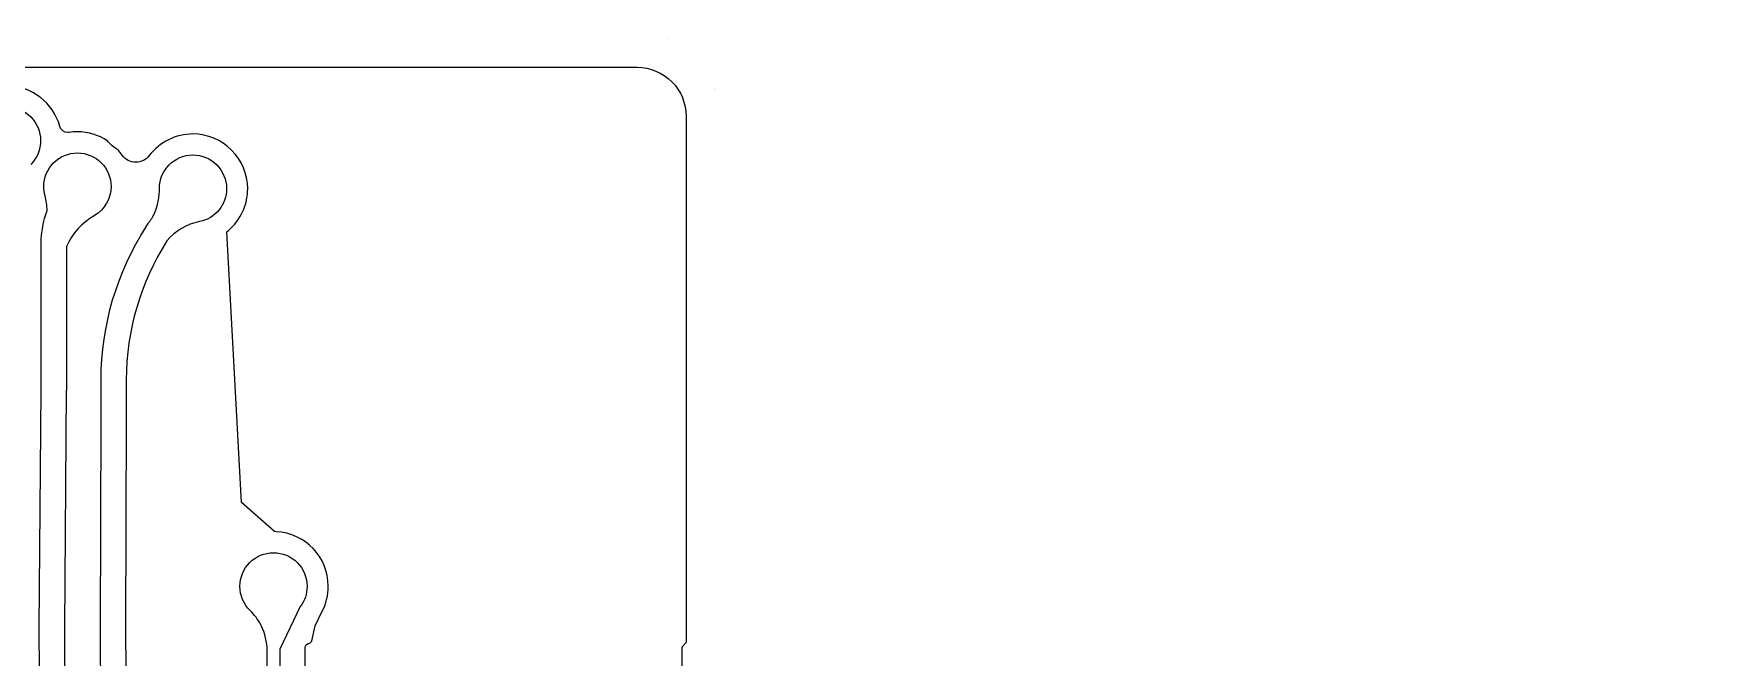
# Model space of a CAD drawing. Header units: millimetres. Extents: x 3440 to 3572, y 2 to 96.
# Drawn here: x 3531.44 to 3541.59, y 66.07 to 69.84 of the extents above; entities that cross this region are included whole.
import ezdxf

# ---------------------------------------------------------------- set-up
doc = ezdxf.new("R2010")
doc.units = ezdxf.units.MM
doc.header["$LTSCALE"] = 23.1
doc.layers.add('gbr-dxf', color=7, linetype='CONTINUOUS')
doc.layers.add('gbr-outline-dxf', color=2, linetype='CONTINUOUS')

msp = doc.modelspace()

# ---------------------------------------------------------------- linework, layer by layer
at = {"layer": 'gbr-dxf', "linetype": 'Continuous'}
for points in [[(3521.789, 66.159), (3521.789, 69.343, -0.414221), (3522.086, 69.64), (3535.086, 69.64, -0.41422), (3535.382, 69.343), (3535.382, 66.163), (3535.362, 66.142, 0.16592), (3535.357, 66.13), (3535.357, 64.119, -0.013289), (3535.357, 64.118), (3535.357, 63.113)], [(3533.079, 65.986), (3533.079, 66.131, -0.210828), (3533.086, 66.15, -0.160862), (3533.101, 66.157, -0.132789), (3533.102, 66.158, 0.308532), (3533.119, 66.172, -0.132944), (3533.12, 66.174), (3533.14, 66.264), (3533.181, 66.349, 0.121222), (3533.219, 66.503, 0.400099), (3532.904, 66.833), (3532.895, 66.834), (3532.695, 67.009), (3532.605, 68.646), (3532.615, 68.654, 0.220348), (3532.732, 68.906, 0.41422), (3532.401, 69.237, 0.234859), (3532.137, 69.106, -0.235162), (3532.056, 69.066, -0.244168), (3531.973, 69.109, 0.033572), (3531.946, 69.143, -0.098751), (3531.885, 69.195, 0.146947), (3531.703, 69.25, 0.037656), (3531.653, 69.246, -0.037744), (3531.645, 69.245, -0.339333), (3531.596, 69.283, 0.338779), (3531.277, 69.527)], [(3531.277, 69.4, -0.414223), (3531.48, 69.197, -0.198264), (3531.421, 69.053, 0.15275)], [(3533.658, 60.881, -0.198823), (3531.472, 66.161, -0.007746), (3531.472, 66.163, -0.002805), (3531.472, 66.246, -0.010726), (3531.472, 66.249), (3531.483, 67.689, -0.006298), (3531.483, 67.69), (3531.483, 68.571, -0.007697), (3531.483, 68.573, -0.012593), (3531.483, 68.577, -0.08954), (3531.52, 68.774, 0.055014), (3531.507, 68.863, -0.069258), (3531.499, 68.919, -0.414223), (3531.703, 69.122, -0.414223), (3531.906, 68.919, -0.265799), (3531.806, 68.744, -0.006747), (3531.804, 68.743, 0.15593), (3531.636, 68.557), (3531.636, 67.688, -0.009302), (3531.635, 67.686), (3531.625, 66.251, -0.012893), (3531.625, 66.247, 0.002983), (3531.624, 66.161, -0.007608), (3531.624, 66.159, 0.198838), (3533.767, 60.987, -0.008522)], [(3533.918, 61.144, -0.198689), (3531.842, 66.159, -0.007704), (3531.842, 66.161, -0.002919), (3531.842, 66.243, -0.006135), (3531.842, 66.245), (3531.846, 67.517, -0.007098), (3531.846, 67.519), (3531.846, 67.749, -0.010143), (3531.846, 67.752, -0.143427), (3532.118, 68.676), (3532.118, 68.677, -0.010197), (3532.157, 68.734, 0.122518), (3532.198, 68.892, -0.01036), (3532.198, 68.895, 0.005486), (3532.198, 68.902, -0.0151), (3532.198, 68.907, -0.414162), (3532.401, 69.11, -0.414223), (3532.604, 68.907, -0.356772), (3532.442, 68.707, -0.006611), (3532.44, 68.707, 0.173672), (3532.244, 68.591, 0.143011), (3531.998, 67.751, -0.017744), (3531.998, 67.746), (3531.998, 67.521, -0.008277), (3531.998, 67.519), (3531.994, 66.246, -0.009561), (3531.994, 66.243, 0.002919), (3531.994, 66.163, -0.007691), (3531.994, 66.161, 0.198911), (3534.029, 61.249, -0.013711)], [(3532.85, 64.469), (3532.85, 66.108, -0.014135), (3532.85, 66.11, -0.002638), (3532.85, 66.113, 0.114483), (3532.813, 66.265), (3532.811, 66.27, 0.078246), (3532.747, 66.356, -0.204188), (3532.685, 66.503, -0.414223), (3532.888, 66.706, -0.414223), (3533.091, 66.503, -0.163225), (3533.05, 66.38), (3532.926, 66.122, 0.006107), (3532.926, 66.114), (3532.926, 66.112, -0.010871), (3532.926, 66.11), (3532.926, 64.467, -0.014012)], [(3536.6, 55.935, 0.121503), (3535.016, 58.556, -0.008636), (3535.015, 58.557), (3533.338, 60.234, -0.008712), (3533.337, 60.235, -0.198755), (3530.79, 66.382, -0.011889)], [(3530.943, 66.385, 0.198929), (3533.446, 60.341, -0.008685), (3533.448, 60.34), (3535.124, 58.663, -0.008773), (3535.126, 58.662, -0.121503), (3536.746, 55.978, -0.017805)], [(3536.934, 56.031, 0.121763), (3535.262, 58.801, -0.008691), (3535.261, 58.803), (3533.422, 60.642, -0.008915), (3533.42, 60.644, -0.198702), (3531.136, 66.157, -0.011933)], [(3531.289, 66.161, 0.198897), (3533.53, 60.75, -0.008509), (3533.531, 60.748), (3535.37, 58.909, -0.008751), (3535.372, 58.907, -0.121762), (3537.08, 56.074, -0.017203)]]:
    msp.add_lwpolyline(points, format="xyb", dxfattribs=at)
at = {"layer": 'gbr-outline-dxf', "linetype": 'Continuous', "const_width": 0.000025}
msp.add_lwpolyline([(3541.586, 48.153), (3541.586, 55.535, 0.211094), (3541.423, 55.905), (3535.75, 61.071, -0.211095), (3535.586, 61.441), (3535.586, 69.344, 0.414217), (3535.086, 69.844), (3522.086, 69.844, 0.414217), (3521.586, 69.344), (3521.586, 61.441, 0.211094), (3521.75, 61.071), (3527.423, 55.905, -0.211095), (3527.586, 55.535), (3527.586, 46.777, 0.414217), (3528.086, 46.277), (3533.086, 46.277, 0.414217), (3533.586, 46.777), (3533.586, 47.153, -0.414217), (3534.086, 47.653), (3541.086, 47.653, 0.414217)], format="xyb", close=True, dxfattribs=at)

doc.saveas('drawing.dxf')
